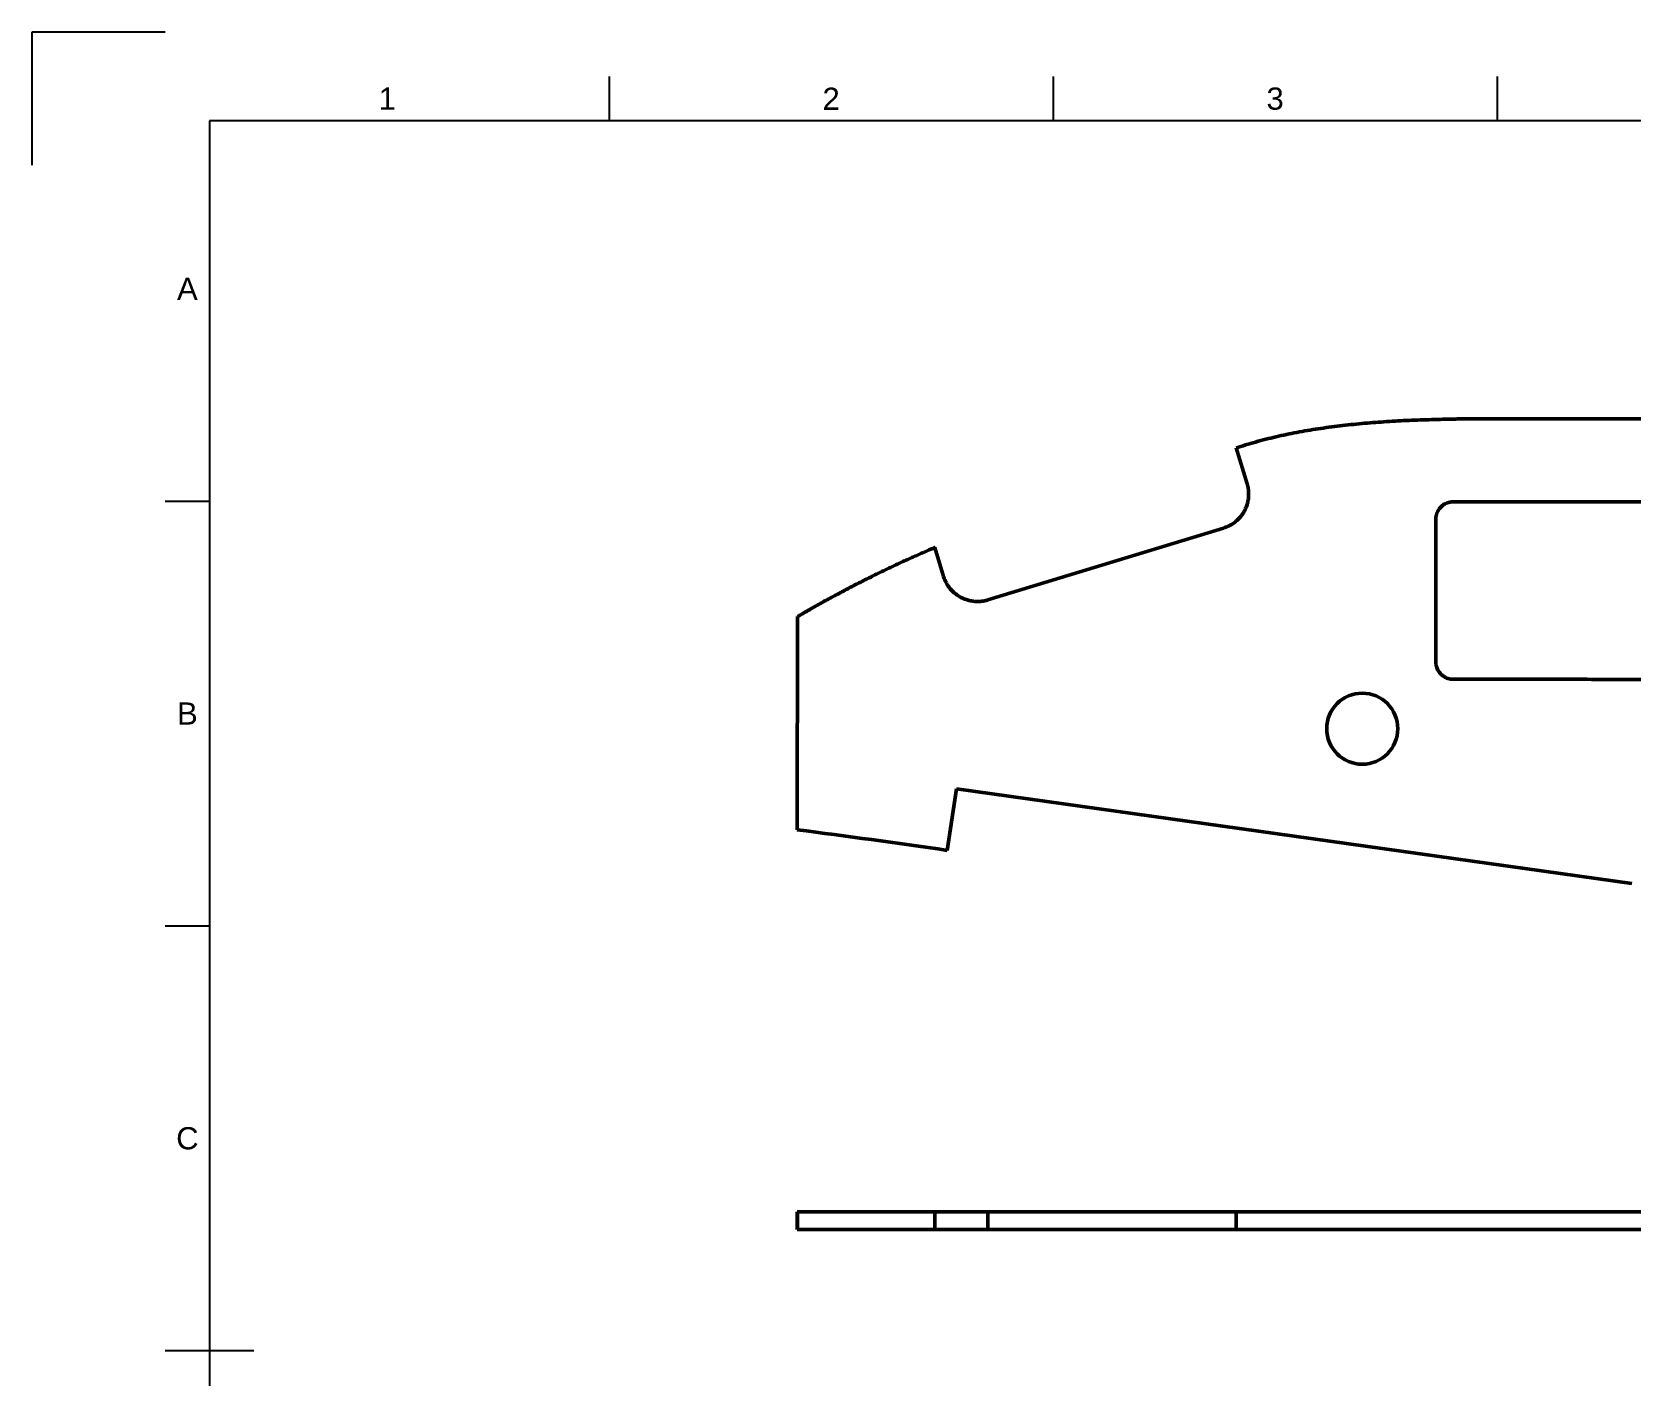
# Model space of a CAD drawing. Header units: millimetres. Extents: x 0 to 420, y 0 to 297.
# Drawn here: x 0 to 180.2, y 145.5 to 297 of the extents above; entities that cross this region are included whole.
import ezdxf
from ezdxf.enums import TextEntityAlignment as Align

# ---------------------------------------------------------------- set-up
doc = ezdxf.new("R2010")
doc.units = ezdxf.units.MM
doc.header["$LTSCALE"] = 0.75
doc.layers.add('Border', color=7, linetype='Continuous', lineweight=25)
doc.layers.add('Sichtbar', color=7, linetype='Continuous', lineweight=50)
doc.styles.add('FusionTitle', font='arial.ttf')

# ---------------------------------------------------------------- blocks, each defined once
blk = doc.blocks.new('ISO_A3_SHEET')
at = {"layer": 'Border'}
for p, q in [((65, 292), (65, 287)), ((115, 292), (115, 287)), ((165, 292), (165, 287)), ((410, 287), (20, 287)), ((20, 287), (20, 10)), ((15, 244.16666), (20, 244.16666)), ((15, 196.33333), (20, 196.33333)), ((15, 148.5), (25, 148.5))]:
    blk.add_line(p, q, dxfattribs=at)
at = {"layer": 'Defpoints'}
for p, q in [((15, 297), (0, 297)), ((0, 297), (0, 282))]:
    blk.add_line(p, q, dxfattribs=at)
at = {"layer": 'Border', "style": 'FusionTitle'}
for s, p in [('1', (40, 289.5)), ('2', (90, 289.5)), ('3', (140, 289.5)), ('A', (17.5, 268.08333)), ('B', (17.5, 220.25)), ('C', (17.5, 172.41667))]:
    blk.add_text(s, height=2.5, dxfattribs=at).set_placement(p, align=Align.MIDDLE)

msp = doc.modelspace()

# ---------------------------------------------------------------- linework, layer by layer
at = {"layer": 'Sichtbar', "extrusion": (-1e-16, -1, 0)}
for p, q in [((299.45, 253.45, 1), (165.6, 253.45, 1)), ((136.12, 250.32, 1), (135.62, 250.16, 1)), ((135.62, 250.16, 1), (136.85, 246.13, 1)), ((134.19, 241.14, 1), (107.65, 233.04, 1)), ((102.66, 235.69, 1), (101.67, 238.94, 1)), ((86.2, 231.16, 1), (86.19, 207.16, 1)), ((103.08, 204.84, 1), (104.12, 211.78, 1)), ((104.12, 211.78, 1), (180.19, 201.12, 1))]:
    msp.add_line(p, q, dxfattribs=at)
at = {"layer": 'Sichtbar', "extrusion": (0, -2.967e-13, -1)}
for p, q in [((86.19, 164.14, -14.52), (86.2, 164.14, 9.48)), ((86.19, 162.14, -14.52), (86.19, 164.14, -14.52)), ((86.2, 162.14, 9.48), (86.2, 164.14, 9.48)), ((101.67, 164.14, 17.26), (102.66, 164.14, 14.02)), ((101.67, 162.14, 17.26), (101.67, 164.14, 17.26)), ((107.65, 164.14, 11.36), (134.19, 164.14, 19.46)), ((107.65, 162.14, 11.36), (107.65, 164.14, 11.36)), ((135.62, 164.14, 28.49), (136.12, 164.14, 28.64)), ((135.62, 162.14, 28.49), (135.62, 164.14, 28.49)), ((165.6, 164.14, 31.77), (299.45, 164.14, 31.77)), ((86.2, 162.14, 9.48), (86.19, 162.14, -14.52)), ((102.66, 162.14, 14.02), (101.67, 162.14, 17.26)), ((134.19, 162.14, 19.46), (107.65, 162.14, 11.36)), ((136.12, 162.14, 28.64), (135.62, 162.14, 28.49)), ((299.45, 162.14, 31.77), (165.6, 162.14, 31.77))]:
    msp.add_line(p, q, dxfattribs=at)
at = {"layer": 'Sichtbar', "extrusion": (0, 1e-16, -1)}
msp.add_circle((-149.81, 218.54, -1), 4, dxfattribs=at)
at = {"layer": 'Sichtbar'}
for points, knots in [([(165.6, 253.45, 1), (165.6, 253.45, 1), (165.6, 253.45, 1), (165.6, 253.45, 1), (165.59, 253.45, 1), (165.59, 253.45, 1), (165.58, 253.45, 1), (165.58, 253.45, 1), (165.57, 253.45, 1), (165.56, 253.45, 1), (165.54, 253.45, 1), (165.52, 253.45, 1), (165.5, 253.45, 1), (165.47, 253.45, 1), (165.44, 253.45, 1), (165.4, 253.45, 1), (165.35, 253.45, 1), (165.28, 253.45, 1), (165.2, 253.45, 1), (165.12, 253.45, 1), (165.04, 253.45, 1), (164.94, 253.45, 1), (164.8, 253.45, 1), (164.64, 253.45, 1), (164.49, 253.45, 1), (164.27, 253.45, 1), (164.01, 253.45, 1), (163.69, 253.44, 1), (163.37, 253.44, 1), (163.05, 253.44, 1), (162.73, 253.44, 1), (162.31, 253.44, 1), (161.78, 253.43, 1), (161.14, 253.42, 1), (160.5, 253.42, 1), (159.86, 253.41, 1), (159.01, 253.39, 1), (157.95, 253.36, 1), (156.68, 253.32, 1), (155.41, 253.28, 1), (154.15, 253.22, 1), (152.89, 253.14, 1), (151.63, 253.06, 1), (149.97, 252.93, 1), (147.91, 252.73, 1), (145.86, 252.47, 1), (143.85, 252.16, 1), (142.26, 251.88, 1), (140.3, 251.47, 1), (138.38, 251, 1), (136.86, 250.56, 1), (136.12, 250.32, 1)], [0, 0, 0, 0, 0.000247, 0.000496, 0.000992, 0.001985, 0.002979, 0.003972, 0.005958, 0.007945, 0.011918, 0.015891, 0.019864, 0.023837, 0.031784, 0.039732, 0.04768, 0.063578, 0.079477, 0.095379, 0.111282, 0.127187, 0.159002, 0.190824, 0.222652, 0.254486, 0.318172, 0.381879, 0.445604, 0.509345, 0.573099, 0.636866, 0.764423, 0.891997, 1.019571, 1.147126, 1.274645, 1.5295, 1.783998, 2.038004, 2.29139, 2.54403, 2.795808, 3.046612, 3.544887, 4.038143, 4.282719, 4.76747, 5.007605, 5.483302, 5.953078, 5.953078, 5.953078, 5.953078]), ([(136.85, 246.13, 1), (136.85, 246.13, 1), (136.85, 246.13, 1), (136.85, 246.13, 1), (136.85, 246.13, 1), (136.85, 246.13, 1), (136.85, 246.13, 1), (136.85, 246.13, 1), (136.85, 246.13, 1), (136.85, 246.13, 1), (136.85, 246.13, 1), (136.85, 246.13, 1), (136.85, 246.13, 1), (136.85, 246.13, 1), (136.85, 246.13, 1), (136.85, 246.12, 1), (136.85, 246.12, 1), (136.85, 246.12, 1), (136.86, 246.11, 1), (136.86, 246.11, 1), (136.86, 246.11, 1), (136.86, 246.1, 1), (136.86, 246.09, 1), (136.86, 246.08, 1), (136.87, 246.08, 1), (136.87, 246.07, 1), (136.87, 246.05, 1), (136.88, 246.04, 1), (136.88, 246.02, 1), (136.89, 246, 1), (136.89, 245.99, 1), (136.9, 245.96, 1), (136.9, 245.94, 1), (136.91, 245.9, 1), (136.92, 245.87, 1), (136.93, 245.84, 1), (136.94, 245.79, 1), (136.95, 245.74, 1), (136.96, 245.67, 1), (136.97, 245.61, 1), (136.98, 245.54, 1), (136.99, 245.47, 1), (137, 245.41, 1), (137.01, 245.32, 1), (137.02, 245.21, 1), (137.02, 245.08, 1), (137.02, 244.95, 1), (137.02, 244.82, 1), (137.01, 244.69, 1), (137, 244.51, 1), (136.97, 244.3, 1), (136.92, 244.05, 1), (136.85, 243.8, 1), (136.77, 243.55, 1), (136.67, 243.32, 1), (136.55, 243.09, 1), (136.43, 242.86, 1), (136.29, 242.65, 1), (136.13, 242.45, 1), (135.96, 242.25, 1), (135.78, 242.07, 1), (135.59, 241.89, 1), (135.38, 241.73, 1), (135.17, 241.58, 1), (134.94, 241.45, 1), (134.7, 241.33, 1), (134.45, 241.23, 1), (134.28, 241.17, 1), (134.19, 241.14, 1)], [0, 0, 0, 0, 0.000013, 0.000027, 0.000054, 0.000107, 0.000161, 0.000215, 0.000322, 0.00043, 0.000645, 0.00086, 0.001075, 0.00129, 0.00172, 0.00215, 0.00258, 0.003439, 0.004298, 0.005157, 0.006016, 0.006875, 0.008592, 0.010308, 0.012023, 0.013737, 0.017164, 0.020587, 0.024007, 0.027424, 0.030838, 0.034249, 0.041063, 0.047864, 0.054654, 0.061433, 0.068201, 0.081705, 0.095168, 0.108592, 0.121978, 0.135329, 0.148645, 0.161928, 0.188402, 0.214762, 0.24102, 0.267186, 0.293269, 0.319277, 0.371097, 0.422711, 0.47417, 0.525518, 0.576795, 0.628038, 0.67928, 0.730557, 0.781905, 0.833364, 0.884979, 0.936799, 0.988884, 1.041301, 1.09413, 1.147459, 1.20139, 1.256037, 1.256037, 1.256037, 1.256037]), ([(158.09, 226.1, 1), (158.09, 226.1, 1), (158.09, 226.1, 1), (158.09, 226.1, 1), (158.09, 226.1, 1), (158.09, 226.1, 1), (158.09, 226.1, 1), (158.09, 226.1, 1), (158.09, 226.11, 1), (158.09, 226.12, 1), (158.09, 226.12, 1), (158.09, 226.13, 1), (158.09, 226.14, 1), (158.09, 226.16, 1), (158.09, 226.17, 1), (158.09, 226.2, 1), (158.09, 226.24, 1), (158.09, 226.28, 1), (158.09, 226.33, 1), (158.09, 226.38, 1), (158.09, 226.43, 1), (158.09, 226.52, 1), (158.09, 226.64, 1), (158.09, 226.79, 1), (158.09, 226.96, 1), (158.09, 227.15, 1), (158.09, 227.36, 1), (158.09, 227.58, 1), (158.09, 227.81, 1), (158.09, 228.16, 1), (158.09, 228.61, 1), (158.09, 229.2, 1), (158.09, 229.82, 1), (158.09, 230.48, 1), (158.09, 231.17, 1), (158.09, 231.88, 1), (158.09, 232.61, 1), (158.09, 233.35, 1), (158.09, 234.34, 1), (158.09, 235.57, 1), (158.09, 236.78, 1), (158.09, 237.72, 1), (158.09, 238.37, 1), (158.09, 239, 1), (158.09, 239.58, 1), (158.09, 240.12, 1), (158.09, 240.6, 1), (158.09, 241.03, 1), (158.09, 241.34, 1), (158.09, 241.56, 1), (158.09, 241.7, 1), (158.09, 241.81, 1), (158.09, 241.91, 1), (158.09, 241.99, 1), (158.09, 242.04, 1), (158.09, 242.08, 1), (158.09, 242.1, 1), (158.09, 242.12, 1), (158.09, 242.16, 1), (158.09, 242.2, 1), (158.1, 242.25, 1), (158.1, 242.3, 1), (158.11, 242.35, 1), (158.12, 242.42, 1), (158.13, 242.5, 1), (158.15, 242.6, 1), (158.18, 242.69, 1), (158.21, 242.78, 1), (158.26, 242.9, 1), (158.33, 243.05, 1), (158.43, 243.22, 1), (158.55, 243.37, 1), (158.68, 243.51, 1), (158.82, 243.64, 1), (158.97, 243.76, 1), (159.14, 243.86, 1), (159.28, 243.93, 1), (159.41, 243.98, 1), (159.5, 244.01, 1), (159.59, 244.03, 1), (159.69, 244.06, 1), (159.77, 244.07, 1), (159.84, 244.08, 1), (159.89, 244.09, 1), (159.94, 244.09, 1), (159.98, 244.09, 1), (160.02, 244.1, 1), (160.04, 244.1, 1), (160.06, 244.1, 1), (160.08, 244.1, 1), (160.09, 244.1, 1), (160.11, 244.1, 1), (160.14, 244.1, 1), (160.17, 244.1, 1), (160.2, 244.1, 1), (160.26, 244.1, 1), (160.32, 244.1, 1), (160.42, 244.1, 1), (160.54, 244.1, 1), (160.69, 244.1, 1), (160.84, 244.1, 1), (161.04, 244.1, 1), (161.29, 244.1, 1), (161.6, 244.1, 1), (162, 244.1, 1), (162.5, 244.1, 1), (163.1, 244.1, 1), (163.7, 244.1, 1), (164.31, 244.1, 1), (165.11, 244.1, 1), (166.12, 244.1, 1), (167.33, 244.1, 1), (168.54, 244.1, 1), (169.76, 244.1, 1), (170.97, 244.1, 1), (172.59, 244.1, 1), (174.63, 244.1, 1), (177.07, 244.1, 1), (179.52, 244.09, 1), (181.97, 244.09, 1), (184.42, 244.09, 1), (186.89, 244.09, 1), (190.18, 244.09, 1), (194.3, 244.09, 1), (199.26, 244.09, 1), (204.23, 244.09, 1), (209.21, 244.09, 1), (214.2, 244.09, 1), (219.2, 244.09, 1), (224.21, 244.09, 1), (230.9, 244.09, 1), (239.26, 244.09, 1), (247.62, 244.09, 1), (254.3, 244.09, 1), (259.31, 244.09, 1), (264.31, 244.09, 1), (269.3, 244.09, 1), (274.28, 244.08, 1), (279.26, 244.08, 1), (284.21, 244.08, 1), (288.34, 244.08, 1), (291.63, 244.08, 1), (294.09, 244.08, 1), (296.54, 244.08, 1), (299, 244.08, 1), (301.44, 244.08, 1), (303.89, 244.08, 1), (305.92, 244.08, 1), (307.54, 244.08, 1), (308.75, 244.08, 1), (309.97, 244.08, 1), (311.18, 244.08, 1), (312.39, 244.08, 1), (313.4, 244.08, 1), (314.2, 244.08, 1), (314.81, 244.08, 1), (315.41, 244.08, 1), (316.01, 244.08, 1), (316.51, 244.08, 1), (316.92, 244.08, 1), (317.22, 244.08, 1), (317.47, 244.08, 1), (317.67, 244.08, 1), (317.82, 244.08, 1), (317.97, 244.08, 1), (318.09, 244.08, 1), (318.19, 244.08, 1), (318.26, 244.08, 1), (318.31, 244.08, 1), (318.34, 244.08, 1), (318.38, 244.08, 1), (318.4, 244.08, 1), (318.42, 244.08, 1), (318.43, 244.08, 1), (318.45, 244.08, 1), (318.47, 244.08, 1), (318.5, 244.08, 1), (318.53, 244.08, 1), (318.57, 244.07, 1), (318.62, 244.07, 1), (318.67, 244.06, 1), (318.74, 244.05, 1), (318.82, 244.04, 1), (318.92, 244.02, 1), (319.01, 243.99, 1), (319.11, 243.96, 1), (319.23, 243.91, 1), (319.37, 243.84, 1), (319.54, 243.74, 1), (319.69, 243.62, 1), (319.83, 243.49, 1), (319.96, 243.35, 1), (320.08, 243.2, 1), (320.18, 243.03, 1), (320.25, 242.89, 1), (320.3, 242.77, 1), (320.33, 242.67, 1), (320.36, 242.58, 1), (320.38, 242.48, 1), (320.39, 242.4, 1), (320.4, 242.33, 1), (320.41, 242.28, 1), (320.41, 242.23, 1), (320.42, 242.19, 1), (320.42, 242.16, 1), (320.42, 242.13, 1), (320.42, 242.11, 1), (320.42, 242.09, 1), (320.42, 242.08, 1), (320.42, 242.06, 1), (320.42, 242.04, 1), (320.42, 242, 1), (320.42, 241.94, 1), (320.42, 241.87, 1), (320.42, 241.78, 1), (320.42, 241.67, 1), (320.42, 241.54, 1), (320.42, 241.41, 1), (320.42, 241.24, 1), (320.42, 241.02, 1), (320.42, 240.77, 1), (320.42, 240.53, 1), (320.42, 240.29, 1), (320.42, 239.98, 1), (320.42, 239.61, 1), (320.42, 239.17, 1), (320.42, 238.75, 1), (320.42, 238.34, 1), (320.42, 237.95, 1), (320.42, 237.44, 1), (320.42, 236.83, 1), (320.42, 236.12, 1), (320.42, 235.42, 1), (320.42, 234.71, 1), (320.42, 234, 1), (320.42, 233.39, 1), (320.42, 232.88, 1), (320.42, 232.49, 1), (320.42, 232.08, 1), (320.42, 231.66, 1), (320.42, 231.23, 1), (320.42, 230.85, 1), (320.42, 230.54, 1), (320.42, 230.3, 1), (320.42, 230.06, 1), (320.42, 229.81, 1), (320.42, 229.6, 1), (320.42, 229.42, 1), (320.42, 229.29, 1), (320.42, 229.16, 1), (320.42, 229.05, 1), (320.42, 228.96, 1), (320.42, 228.89, 1), (320.42, 228.83, 1), (320.42, 228.79, 1), (320.42, 228.77, 1), (320.42, 228.75, 1), (320.42, 228.74, 1), (320.42, 228.72, 1), (320.42, 228.7, 1), (320.42, 228.68, 1), (320.41, 228.64, 1), (320.41, 228.6, 1), (320.41, 228.55, 1), (320.4, 228.5, 1), (320.39, 228.43, 1), (320.38, 228.35, 1), (320.36, 228.25, 1), (320.33, 228.16, 1), (320.3, 228.07, 1), (320.25, 227.95, 1), (320.18, 227.8, 1), (320.08, 227.63, 1), (319.96, 227.48, 1), (319.83, 227.34, 1), (319.69, 227.21, 1), (319.54, 227.09, 1), (319.4, 227.01, 1), (319.28, 226.95, 1), (319.17, 226.9, 1), (319.01, 226.84, 1), (318.85, 226.8, 1), (318.72, 226.78, 1), (318.59, 226.76, 1), (318.49, 226.75, 1), (318.42, 226.75, 1)], [0, 0, 0, 0, 0.000037, 0.000146, 0.000328, 0.000583, 0.00091, 0.001308, 0.002319, 0.003614, 0.005191, 0.007047, 0.00918, 0.011587, 0.014267, 0.020434, 0.027664, 0.035937, 0.045236, 0.055541, 0.066836, 0.079101, 0.106469, 0.137499, 0.172045, 0.20996, 0.251097, 0.295311, 0.342454, 0.392381, 0.499998, 0.61699, 0.742184, 0.874411, 1.012496, 1.155269, 1.301558, 1.45019, 1.599994, 1.898431, 2.187493, 2.325578, 2.457804, 2.582999, 2.699991, 2.807608, 2.904678, 2.99003, 3.06249, 3.093521, 3.120889, 3.144448, 3.164053, 3.179555, 3.19081, 3.197671, 3.19999, 3.205146, 3.210288, 3.22053, 3.230719, 3.240859, 3.250952, 3.261002, 3.28098, 3.300817, 3.320532, 3.340141, 3.359662, 3.398477, 3.437088, 3.475572, 3.513996, 3.55242, 3.590904, 3.629515, 3.668331, 3.687851, 3.707461, 3.727176, 3.747013, 3.766991, 3.777041, 3.787134, 3.797274, 3.807463, 3.812578, 3.817706, 3.822847, 3.825424, 3.828004, 3.831754, 3.83551, 3.843021, 3.850533, 3.858046, 3.873071, 3.888098, 3.918155, 3.948217, 3.978284, 4.008357, 4.068517, 4.128697, 4.188898, 4.309359, 4.429901, 4.550521, 4.67122, 4.791997, 5.033782, 5.275871, 5.518259, 5.76094, 6.00391, 6.247163, 6.734498, 7.222904, 7.71234, 8.202765, 8.694138, 9.186418, 9.679562, 10.668282, 11.659969, 12.654293, 13.650924, 14.649533, 15.64979, 16.651366, 17.65393, 19.660708, 21.667486, 22.670051, 23.671628, 24.671886, 25.670496, 26.667128, 27.661454, 28.653142, 29.641864, 30.13501, 30.62729, 31.118664, 31.609091, 32.098528, 32.586936, 33.074272, 33.317526, 33.560496, 33.803178, 34.045567, 34.287656, 34.529442, 34.65022, 34.770919, 34.89154, 35.012082, 35.132544, 35.192744, 35.252925, 35.313085, 35.343158, 35.373225, 35.403288, 35.433345, 35.448372, 35.463397, 35.470909, 35.478421, 35.485933, 35.489688, 35.493444, 35.496024, 35.4986, 35.503742, 35.508869, 35.513983, 35.524172, 35.534311, 35.544404, 35.554454, 35.574431, 35.594268, 35.613981, 35.63359, 35.65311, 35.691924, 35.730534, 35.769016, 35.807439, 35.845861, 35.884344, 35.922953, 35.961768, 35.981287, 36.000896, 36.02061, 36.040446, 36.060424, 36.070473, 36.080566, 36.090705, 36.100894, 36.106008, 36.111136, 36.116278, 36.118854, 36.121434, 36.12489, 36.128341, 36.135229, 36.148946, 36.162583, 36.176142, 36.203028, 36.229607, 36.255885, 36.281868, 36.332965, 36.382938, 36.431827, 36.479674, 36.526516, 36.617352, 36.704657, 36.78875, 36.869955, 36.94859, 37.024978, 37.172296, 37.314477, 37.45409, 37.593702, 37.735884, 37.883202, 37.959591, 38.038227, 38.119431, 38.203525, 38.29083, 38.381667, 38.42851, 38.476357, 38.525246, 38.57522, 38.626317, 38.6523, 38.678579, 38.705158, 38.732044, 38.745603, 38.759241, 38.772957, 38.779845, 38.783297, 38.786753, 38.789334, 38.79191, 38.797052, 38.802179, 38.807293, 38.817482, 38.827621, 38.837714, 38.847763, 38.867741, 38.887577, 38.907291, 38.9269, 38.94642, 38.985235, 39.023845, 39.062328, 39.100751, 39.139174, 39.177658, 39.216268, 39.23565, 39.255095, 39.294212, 39.33375, 39.353728, 39.373868, 39.414719, 39.414719, 39.414719, 39.414719]), ([(101.67, 238.94, 1), (101.67, 238.94, 1), (101.67, 238.94, 1), (101.66, 238.94, 1), (101.66, 238.93, 1), (101.66, 238.93, 1), (101.65, 238.93, 1), (101.65, 238.93, 1), (101.64, 238.92, 1), (101.63, 238.92, 1), (101.61, 238.91, 1), (101.59, 238.9, 1), (101.57, 238.9, 1), (101.54, 238.88, 1), (101.51, 238.87, 1), (101.47, 238.85, 1), (101.44, 238.84, 1), (101.4, 238.82, 1), (101.34, 238.8, 1), (101.28, 238.77, 1), (101.2, 238.74, 1), (101.13, 238.71, 1), (101.02, 238.66, 1), (100.89, 238.61, 1), (100.74, 238.54, 1), (100.58, 238.47, 1), (100.43, 238.4, 1), (100.27, 238.34, 1), (100.06, 238.25, 1), (99.81, 238.13, 1), (99.49, 237.99, 1), (99.18, 237.86, 1), (98.87, 237.71, 1), (98.45, 237.53, 1), (97.93, 237.29, 1), (97.3, 237, 1), (96.67, 236.7, 1), (96.04, 236.4, 1), (95.41, 236.09, 1), (94.77, 235.78, 1), (93.91, 235.35, 1), (92.84, 234.81, 1), (91.54, 234.13, 1), (90.22, 233.43, 1), (88.89, 232.7, 1), (87.55, 231.94, 1), (86.65, 231.42, 1), (86.2, 231.16, 1)], [0, 0, 0, 0, 0.000262, 0.000525, 0.00105, 0.0021, 0.003151, 0.004201, 0.006302, 0.008404, 0.012606, 0.016809, 0.021013, 0.025217, 0.033627, 0.042038, 0.050452, 0.058867, 0.067284, 0.084124, 0.100972, 0.117828, 0.134692, 0.168444, 0.202228, 0.236046, 0.269899, 0.303786, 0.337709, 0.405664, 0.473769, 0.542032, 0.610456, 0.679047, 0.816755, 0.9552, 1.094427, 1.234481, 1.375409, 1.517254, 1.660063, 1.948753, 2.241846, 2.53971, 2.842712, 3.151221, 3.465607, 3.465607, 3.465607, 3.465607]), ([(107.65, 233.04, 1), (107.65, 233.04, 1), (107.65, 233.04, 1), (107.65, 233.04, 1), (107.65, 233.04, 1), (107.65, 233.04, 1), (107.65, 233.04, 1), (107.65, 233.04, 1), (107.65, 233.04, 1), (107.65, 233.04, 1), (107.65, 233.04, 1), (107.65, 233.04, 1), (107.65, 233.04, 1), (107.64, 233.03, 1), (107.64, 233.03, 1), (107.64, 233.03, 1), (107.64, 233.03, 1), (107.63, 233.03, 1), (107.63, 233.03, 1), (107.63, 233.03, 1), (107.62, 233.03, 1), (107.62, 233.03, 1), (107.61, 233.02, 1), (107.6, 233.02, 1), (107.59, 233.02, 1), (107.58, 233.02, 1), (107.57, 233.01, 1), (107.55, 233.01, 1), (107.54, 233, 1), (107.52, 233, 1), (107.5, 232.99, 1), (107.48, 232.99, 1), (107.45, 232.98, 1), (107.42, 232.97, 1), (107.39, 232.97, 1), (107.35, 232.96, 1), (107.31, 232.95, 1), (107.26, 232.94, 1), (107.19, 232.92, 1), (107.12, 232.91, 1), (107.06, 232.9, 1), (106.99, 232.89, 1), (106.92, 232.89, 1), (106.84, 232.88, 1), (106.73, 232.87, 1), (106.6, 232.86, 1), (106.46, 232.86, 1), (106.33, 232.86, 1), (106.2, 232.87, 1), (106.03, 232.89, 1), (105.82, 232.92, 1), (105.56, 232.97, 1), (105.31, 233.04, 1), (105.07, 233.12, 1), (104.83, 233.22, 1), (104.6, 233.33, 1), (104.38, 233.46, 1), (104.17, 233.6, 1), (103.96, 233.76, 1), (103.77, 233.92, 1), (103.58, 234.11, 1), (103.41, 234.3, 1), (103.25, 234.5, 1), (103.1, 234.72, 1), (102.97, 234.95, 1), (102.85, 235.19, 1), (102.74, 235.44, 1), (102.68, 235.61, 1), (102.66, 235.69, 1)], [0, 0, 0, 0, 0.000013, 0.000027, 0.000054, 0.000107, 0.000161, 0.000215, 0.000322, 0.00043, 0.000645, 0.00086, 0.001075, 0.001289, 0.001719, 0.002149, 0.002579, 0.003438, 0.004297, 0.005156, 0.006014, 0.006873, 0.008589, 0.010304, 0.012019, 0.013733, 0.017158, 0.02058, 0.023999, 0.027415, 0.030828, 0.034238, 0.041049, 0.047848, 0.054637, 0.061414, 0.06818, 0.08168, 0.09514, 0.10856, 0.121943, 0.135291, 0.148604, 0.161885, 0.188354, 0.21471, 0.240965, 0.267128, 0.293209, 0.319216, 0.371035, 0.422649, 0.47411, 0.525461, 0.576743, 0.627991, 0.679239, 0.730522, 0.781876, 0.83334, 0.88496, 0.936785, 0.988874, 1.041295, 1.094127, 1.147459, 1.201392, 1.256041, 1.256041, 1.256041, 1.256041]), ([(233.31, 224.09, 1), (232.83, 224.09, 1), (231.02, 224.09, 1), (227.21, 224.09, 1), (221.36, 224.09, 1), (215.45, 224.09, 1), (210.08, 224.09, 1), (205.73, 224.09, 1), (201.25, 224.09, 1), (196.7, 224.09, 1), (192.16, 224.09, 1), (187.68, 224.09, 1), (183.32, 224.09, 1), (179.16, 224.09, 1), (175.84, 224.1, 1), (173.32, 224.1, 1), (171.56, 224.1, 1), (169.9, 224.1, 1), (168.34, 224.1, 1), (166.89, 224.1, 1), (165.56, 224.1, 1), (164.35, 224.1, 1), (163.28, 224.1, 1), (162.48, 224.1, 1), (161.91, 224.1, 1), (161.54, 224.1, 1), (161.21, 224.1, 1), (160.93, 224.1, 1), (160.68, 224.1, 1), (160.48, 224.1, 1), (160.33, 224.1, 1), (160.24, 224.1, 1), (160.19, 224.1, 1), (160.15, 224.1, 1), (160.12, 224.1, 1), (160.1, 224.1, 1), (160.09, 224.1, 1), (160.07, 224.1, 1), (160.05, 224.1, 1), (160.02, 224.1, 1), (159.99, 224.1, 1), (159.94, 224.1, 1), (159.89, 224.11, 1), (159.82, 224.11, 1), (159.75, 224.13, 1), (159.69, 224.14, 1), (159.62, 224.15, 1), (159.54, 224.17, 1), (159.43, 224.21, 1), (159.31, 224.25, 1), (159.19, 224.31, 1), (159.08, 224.37, 1), (158.97, 224.44, 1), (158.83, 224.54, 1), (158.67, 224.68, 1), (158.5, 224.87, 1), (158.36, 225.09, 1), (158.24, 225.32, 1), (158.17, 225.52, 1), (158.13, 225.7, 1), (158.11, 225.83, 1), (158.09, 225.96, 1), (158.09, 226.05, 1), (158.09, 226.1, 1)], [0, 0, 0, 0, 0.288142, 1.084771, 2.288192, 3.796706, 4.633592, 5.508615, 6.409063, 7.322222, 8.235382, 9.135829, 10.010853, 10.847739, 11.633777, 12.003755, 12.356254, 12.689684, 13.002457, 13.292984, 13.559675, 13.800942, 14.015196, 14.200847, 14.28245, 14.356307, 14.422218, 14.479986, 14.529411, 14.570295, 14.60244, 14.615173, 14.625647, 14.633836, 14.639716, 14.643262, 14.64445, 14.647889, 14.651322, 14.658168, 14.664989, 14.671788, 14.685317, 14.698764, 14.712136, 14.725438, 14.738678, 14.751861, 14.778072, 14.804116, 14.830026, 14.855832, 14.88156, 14.907231, 14.958459, 15.009687, 15.06106, 15.11275, 15.164977, 15.191396, 15.218066, 15.245039, 15.272372, 15.272372, 15.272372, 15.272372])]:
    msp.add_open_spline(points, degree=3, knots=knots, dxfattribs=at)
msp.add_open_spline([(86.19, 207.16, 1), (91.69, 206.45, 1), (97.32, 205.67, 1), (103.08, 204.84, 1)], degree=3, dxfattribs=at)
at = {"layer": 'Sichtbar', "extrusion": (-1.141e-13, 1, -7e-15)}
for points, knots in [([(86.2, 164.14, 9.48), (86.65, 164.14, 9.75), (87.55, 164.14, 10.26), (88.89, 164.14, 11.02), (90.22, 164.14, 11.75), (91.54, 164.14, 12.45), (92.84, 164.14, 13.13), (93.91, 164.14, 13.68), (94.77, 164.14, 14.1), (95.41, 164.14, 14.41), (96.04, 164.14, 14.72), (96.67, 164.14, 15.02), (97.3, 164.14, 15.32), (97.93, 164.14, 15.61), (98.45, 164.14, 15.85), (98.87, 164.14, 16.04), (99.18, 164.14, 16.18), (99.49, 164.14, 16.32), (99.81, 164.14, 16.45), (100.06, 164.14, 16.57), (100.27, 164.14, 16.66), (100.43, 164.14, 16.73), (100.58, 164.14, 16.79), (100.74, 164.14, 16.86), (100.89, 164.14, 16.93), (101.02, 164.14, 16.98), (101.13, 164.14, 17.03), (101.2, 164.14, 17.06), (101.28, 164.14, 17.09), (101.34, 164.14, 17.12), (101.4, 164.14, 17.14), (101.44, 164.14, 17.16), (101.47, 164.14, 17.18), (101.51, 164.14, 17.19), (101.54, 164.14, 17.21), (101.57, 164.14, 17.22), (101.59, 164.14, 17.23), (101.61, 164.14, 17.23), (101.63, 164.14, 17.24), (101.64, 164.14, 17.25), (101.65, 164.14, 17.25), (101.65, 164.14, 17.25), (101.66, 164.14, 17.26), (101.66, 164.14, 17.26), (101.66, 164.14, 17.26), (101.67, 164.14, 17.26), (101.67, 164.14, 17.26), (101.67, 164.14, 17.26)], [-3.465607, -3.465607, -3.465607, -3.465607, -3.151221, -2.842712, -2.53971, -2.241846, -1.948753, -1.660063, -1.517254, -1.375409, -1.234481, -1.094427, -0.9552, -0.816755, -0.679047, -0.610456, -0.542032, -0.473769, -0.405664, -0.337709, -0.303786, -0.269899, -0.236046, -0.202228, -0.168444, -0.134692, -0.117828, -0.100972, -0.084124, -0.067284, -0.058867, -0.050452, -0.042038, -0.033627, -0.025217, -0.021013, -0.016809, -0.012606, -0.008404, -0.006302, -0.004201, -0.003151, -0.0021, -0.00105, -0.000525, -0.000262, 0, 0, 0, 0]), ([(101.67, 162.14, 17.26), (101.67, 162.14, 17.26), (101.67, 162.14, 17.26), (101.66, 162.14, 17.26), (101.66, 162.14, 17.26), (101.66, 162.14, 17.26), (101.65, 162.14, 17.25), (101.65, 162.14, 17.25), (101.64, 162.14, 17.25), (101.63, 162.14, 17.24), (101.61, 162.14, 17.23), (101.59, 162.14, 17.23), (101.57, 162.14, 17.22), (101.54, 162.14, 17.21), (101.51, 162.14, 17.19), (101.47, 162.14, 17.18), (101.44, 162.14, 17.16), (101.4, 162.14, 17.14), (101.34, 162.14, 17.12), (101.28, 162.14, 17.09), (101.2, 162.14, 17.06), (101.13, 162.14, 17.03), (101.02, 162.14, 16.98), (100.89, 162.14, 16.93), (100.74, 162.14, 16.86), (100.58, 162.14, 16.79), (100.43, 162.14, 16.73), (100.27, 162.14, 16.66), (100.06, 162.14, 16.57), (99.81, 162.14, 16.45), (99.49, 162.14, 16.32), (99.18, 162.14, 16.18), (98.87, 162.14, 16.04), (98.45, 162.14, 15.85), (97.93, 162.14, 15.61), (97.3, 162.14, 15.32), (96.67, 162.14, 15.02), (96.04, 162.14, 14.72), (95.41, 162.14, 14.41), (94.77, 162.14, 14.1), (93.91, 162.14, 13.68), (92.84, 162.14, 13.13), (91.54, 162.14, 12.45), (90.22, 162.14, 11.75), (88.89, 162.14, 11.02), (87.55, 162.14, 10.26), (86.65, 162.14, 9.75), (86.2, 162.14, 9.48)], [0, 0, 0, 0, 0.000262, 0.000525, 0.00105, 0.0021, 0.003151, 0.004201, 0.006302, 0.008404, 0.012606, 0.016809, 0.021013, 0.025217, 0.033627, 0.042038, 0.050452, 0.058867, 0.067284, 0.084124, 0.100972, 0.117828, 0.134692, 0.168444, 0.202228, 0.236046, 0.269899, 0.303786, 0.337709, 0.405664, 0.473769, 0.542032, 0.610456, 0.679047, 0.816755, 0.9552, 1.094427, 1.234481, 1.375409, 1.517254, 1.660063, 1.948753, 2.241846, 2.53971, 2.842712, 3.151221, 3.465607, 3.465607, 3.465607, 3.465607])]:
    msp.add_open_spline(points, degree=3, knots=knots, dxfattribs=at)
at = {"layer": 'Sichtbar', "extrusion": (-4.06e-14, 1, -4.185e-13)}
for points, knots in [([(102.66, 164.14, 14.02), (102.68, 164.14, 13.93), (102.74, 164.14, 13.76), (102.85, 164.14, 13.51), (102.97, 164.14, 13.27), (103.1, 164.14, 13.04), (103.25, 164.14, 12.83), (103.41, 164.14, 12.62), (103.58, 164.14, 12.43), (103.77, 164.14, 12.25), (103.96, 164.14, 12.08), (104.17, 164.14, 11.92), (104.38, 164.14, 11.78), (104.6, 164.14, 11.65), (104.83, 164.14, 11.54), (105.07, 164.14, 11.44), (105.31, 164.14, 11.36), (105.56, 164.14, 11.29), (105.82, 164.14, 11.24), (106.03, 164.14, 11.21), (106.2, 164.14, 11.19), (106.33, 164.14, 11.19), (106.46, 164.14, 11.18), (106.6, 164.14, 11.19), (106.73, 164.14, 11.19), (106.84, 164.14, 11.2), (106.92, 164.14, 11.21), (106.99, 164.14, 11.22), (107.06, 164.14, 11.23), (107.12, 164.14, 11.24), (107.19, 164.14, 11.25), (107.26, 164.14, 11.26), (107.31, 164.14, 11.27), (107.35, 164.14, 11.28), (107.39, 164.14, 11.29), (107.42, 164.14, 11.3), (107.45, 164.14, 11.3), (107.48, 164.14, 11.31), (107.5, 164.14, 11.32), (107.52, 164.14, 11.32), (107.54, 164.14, 11.33), (107.55, 164.14, 11.33), (107.57, 164.14, 11.34), (107.58, 164.14, 11.34), (107.59, 164.14, 11.34), (107.6, 164.14, 11.34), (107.61, 164.14, 11.35), (107.62, 164.14, 11.35), (107.62, 164.14, 11.35), (107.63, 164.14, 11.35), (107.63, 164.14, 11.35), (107.63, 164.14, 11.35), (107.64, 164.14, 11.36), (107.64, 164.14, 11.36), (107.64, 164.14, 11.36), (107.64, 164.14, 11.36), (107.65, 164.14, 11.36), (107.65, 164.14, 11.36), (107.65, 164.14, 11.36), (107.65, 164.14, 11.36), (107.65, 164.14, 11.36), (107.65, 164.14, 11.36), (107.65, 164.14, 11.36), (107.65, 164.14, 11.36), (107.65, 164.14, 11.36), (107.65, 164.14, 11.36), (107.65, 164.14, 11.36), (107.65, 164.14, 11.36), (107.65, 164.14, 11.36)], [-1.256041, -1.256041, -1.256041, -1.256041, -1.201392, -1.147459, -1.094127, -1.041295, -0.988874, -0.936785, -0.88496, -0.83334, -0.781876, -0.730522, -0.679239, -0.627991, -0.576743, -0.525461, -0.47411, -0.422649, -0.371035, -0.319216, -0.293209, -0.267128, -0.240965, -0.21471, -0.188354, -0.161885, -0.148604, -0.135291, -0.121943, -0.10856, -0.09514, -0.08168, -0.06818, -0.061414, -0.054637, -0.047848, -0.041049, -0.034238, -0.030828, -0.027415, -0.023999, -0.02058, -0.017158, -0.013733, -0.012019, -0.010304, -0.008589, -0.006873, -0.006014, -0.005156, -0.004297, -0.003438, -0.002579, -0.002149, -0.001719, -0.001289, -0.001075, -0.00086, -0.000645, -0.00043, -0.000322, -0.000215, -0.000161, -0.000107, -0.000054, -0.000027, -0.000013, 0, 0, 0, 0]), ([(107.65, 162.14, 11.36), (107.65, 162.14, 11.36), (107.65, 162.14, 11.36), (107.65, 162.14, 11.36), (107.65, 162.14, 11.36), (107.65, 162.14, 11.36), (107.65, 162.14, 11.36), (107.65, 162.14, 11.36), (107.65, 162.14, 11.36), (107.65, 162.14, 11.36), (107.65, 162.14, 11.36), (107.65, 162.14, 11.36), (107.65, 162.14, 11.36), (107.64, 162.14, 11.36), (107.64, 162.14, 11.36), (107.64, 162.14, 11.36), (107.64, 162.14, 11.36), (107.63, 162.14, 11.35), (107.63, 162.14, 11.35), (107.63, 162.14, 11.35), (107.62, 162.14, 11.35), (107.62, 162.14, 11.35), (107.61, 162.14, 11.35), (107.6, 162.14, 11.34), (107.59, 162.14, 11.34), (107.58, 162.14, 11.34), (107.57, 162.14, 11.34), (107.55, 162.14, 11.33), (107.54, 162.14, 11.33), (107.52, 162.14, 11.32), (107.5, 162.14, 11.32), (107.48, 162.14, 11.31), (107.45, 162.14, 11.3), (107.42, 162.14, 11.3), (107.39, 162.14, 11.29), (107.35, 162.14, 11.28), (107.31, 162.14, 11.27), (107.26, 162.14, 11.26), (107.19, 162.14, 11.25), (107.12, 162.14, 11.24), (107.06, 162.14, 11.23), (106.99, 162.14, 11.22), (106.92, 162.14, 11.21), (106.84, 162.14, 11.2), (106.73, 162.14, 11.19), (106.6, 162.14, 11.19), (106.46, 162.14, 11.18), (106.33, 162.14, 11.19), (106.2, 162.14, 11.19), (106.03, 162.14, 11.21), (105.82, 162.14, 11.24), (105.56, 162.14, 11.29), (105.31, 162.14, 11.36), (105.07, 162.14, 11.44), (104.83, 162.14, 11.54), (104.6, 162.14, 11.65), (104.38, 162.14, 11.78), (104.17, 162.14, 11.92), (103.96, 162.14, 12.08), (103.77, 162.14, 12.25), (103.58, 162.14, 12.43), (103.41, 162.14, 12.62), (103.25, 162.14, 12.83), (103.1, 162.14, 13.04), (102.97, 162.14, 13.27), (102.85, 162.14, 13.51), (102.74, 162.14, 13.76), (102.68, 162.14, 13.93), (102.66, 162.14, 14.02)], [0, 0, 0, 0, 0.000013, 0.000027, 0.000054, 0.000107, 0.000161, 0.000215, 0.000322, 0.00043, 0.000645, 0.00086, 0.001075, 0.001289, 0.001719, 0.002149, 0.002579, 0.003438, 0.004297, 0.005156, 0.006014, 0.006873, 0.008589, 0.010304, 0.012019, 0.013733, 0.017158, 0.02058, 0.023999, 0.027415, 0.030828, 0.034238, 0.041049, 0.047848, 0.054637, 0.061414, 0.06818, 0.08168, 0.09514, 0.10856, 0.121943, 0.135291, 0.148604, 0.161885, 0.188354, 0.21471, 0.240965, 0.267128, 0.293209, 0.319216, 0.371035, 0.422649, 0.47411, 0.525461, 0.576743, 0.627991, 0.679239, 0.730522, 0.781876, 0.83334, 0.88496, 0.936785, 0.988874, 1.041295, 1.094127, 1.147459, 1.201392, 1.256041, 1.256041, 1.256041, 1.256041])]:
    msp.add_open_spline(points, degree=3, knots=knots, dxfattribs=at)
at = {"layer": 'Sichtbar', "extrusion": (0, 1, 0)}
for points, knots in [([(134.19, 164.14, 19.46), (134.28, 164.14, 19.49), (134.45, 164.14, 19.55), (134.7, 164.14, 19.65), (134.94, 164.14, 19.77), (135.17, 164.14, 19.91), (135.38, 164.14, 20.06), (135.53, 164.14, 20.17), (135.61, 164.14, 20.24), (135.62, 164.14, 20.25)], [-1.2560373, -1.2560373, -1.2560373, -1.2560373, -1.2013896, -1.1474586, -1.0941298, -1.0413014, -0.9888838, -0.9367988, -0.9281029, -0.9281029, -0.9281029, -0.9281029]), ([(135.62, 162.14, 20.25), (135.61, 162.14, 20.24), (135.53, 162.14, 20.17), (135.38, 162.14, 20.06), (135.17, 162.14, 19.91), (134.94, 162.14, 19.77), (134.7, 162.14, 19.65), (134.45, 162.14, 19.55), (134.28, 162.14, 19.49), (134.19, 162.14, 19.46)], [0.9281029, 0.9281029, 0.9281029, 0.9281029, 0.9367988, 0.9888838, 1.0413014, 1.0941298, 1.1474586, 1.2013896, 1.2560373, 1.2560373, 1.2560373, 1.2560373])]:
    msp.add_open_spline(points, degree=3, knots=knots, dxfattribs=at)
at = {"layer": 'Sichtbar', "extrusion": (1.92e-14, 1, -4.711e-13)}
for points, knots in [([(136.12, 164.14, 28.64), (136.86, 164.14, 28.88), (138.38, 164.14, 29.32), (140.3, 164.14, 29.79), (142.26, 164.14, 30.2), (143.85, 164.14, 30.49), (145.86, 164.14, 30.79), (147.91, 164.14, 31.05), (149.97, 164.14, 31.25), (151.63, 164.14, 31.38), (152.89, 164.14, 31.47), (154.15, 164.14, 31.54), (155.41, 164.14, 31.6), (156.68, 164.14, 31.65), (157.95, 164.14, 31.69), (159.01, 164.14, 31.71), (159.86, 164.14, 31.73), (160.5, 164.14, 31.74), (161.14, 164.14, 31.75), (161.78, 164.14, 31.75), (162.31, 164.14, 31.76), (162.73, 164.14, 31.76), (163.05, 164.14, 31.76), (163.37, 164.14, 31.77), (163.69, 164.14, 31.77), (164.01, 164.14, 31.77), (164.27, 164.14, 31.77), (164.49, 164.14, 31.77), (164.64, 164.14, 31.77), (164.8, 164.14, 31.77), (164.94, 164.14, 31.77), (165.04, 164.14, 31.77), (165.12, 164.14, 31.77), (165.2, 164.14, 31.77), (165.28, 164.14, 31.77), (165.35, 164.14, 31.77), (165.4, 164.14, 31.77), (165.44, 164.14, 31.77), (165.47, 164.14, 31.77), (165.5, 164.14, 31.77), (165.52, 164.14, 31.77), (165.54, 164.14, 31.77), (165.56, 164.14, 31.77), (165.57, 164.14, 31.77), (165.58, 164.14, 31.77), (165.58, 164.14, 31.77), (165.59, 164.14, 31.77), (165.59, 164.14, 31.77), (165.6, 164.14, 31.77), (165.6, 164.14, 31.77), (165.6, 164.14, 31.77), (165.6, 164.14, 31.77)], [-5.953078, -5.953078, -5.953078, -5.953078, -5.483302, -5.007605, -4.76747, -4.282719, -4.038143, -3.544887, -3.046612, -2.795808, -2.54403, -2.29139, -2.038004, -1.783998, -1.5295, -1.274645, -1.147126, -1.019571, -0.891997, -0.764423, -0.636866, -0.573099, -0.509345, -0.445604, -0.381879, -0.318172, -0.254486, -0.222652, -0.190824, -0.159002, -0.127187, -0.111282, -0.095379, -0.079477, -0.063578, -0.04768, -0.039732, -0.031784, -0.023837, -0.019864, -0.015891, -0.011918, -0.007945, -0.005958, -0.003972, -0.002979, -0.001985, -0.000992, -0.000496, -0.000247, 0, 0, 0, 0]), ([(165.6, 162.14, 31.77), (165.6, 162.14, 31.77), (165.6, 162.14, 31.77), (165.6, 162.14, 31.77), (165.59, 162.14, 31.77), (165.59, 162.14, 31.77), (165.58, 162.14, 31.77), (165.58, 162.14, 31.77), (165.57, 162.14, 31.77), (165.56, 162.14, 31.77), (165.54, 162.14, 31.77), (165.52, 162.14, 31.77), (165.5, 162.14, 31.77), (165.47, 162.14, 31.77), (165.44, 162.14, 31.77), (165.4, 162.14, 31.77), (165.35, 162.14, 31.77), (165.28, 162.14, 31.77), (165.2, 162.14, 31.77), (165.12, 162.14, 31.77), (165.04, 162.14, 31.77), (164.94, 162.14, 31.77), (164.8, 162.14, 31.77), (164.64, 162.14, 31.77), (164.49, 162.14, 31.77), (164.27, 162.14, 31.77), (164.01, 162.14, 31.77), (163.69, 162.14, 31.77), (163.37, 162.14, 31.77), (163.05, 162.14, 31.76), (162.73, 162.14, 31.76), (162.31, 162.14, 31.76), (161.78, 162.14, 31.75), (161.14, 162.14, 31.75), (160.5, 162.14, 31.74), (159.86, 162.14, 31.73), (159.01, 162.14, 31.71), (157.95, 162.14, 31.69), (156.68, 162.14, 31.65), (155.41, 162.14, 31.6), (154.15, 162.14, 31.54), (152.89, 162.14, 31.47), (151.63, 162.14, 31.38), (149.97, 162.14, 31.25), (147.91, 162.14, 31.05), (145.86, 162.14, 30.79), (143.85, 162.14, 30.49), (142.26, 162.14, 30.2), (140.3, 162.14, 29.79), (138.38, 162.14, 29.32), (136.86, 162.14, 28.88), (136.12, 162.14, 28.64)], [0, 0, 0, 0, 0.000247, 0.000496, 0.000992, 0.001985, 0.002979, 0.003972, 0.005958, 0.007945, 0.011918, 0.015891, 0.019864, 0.023837, 0.031784, 0.039732, 0.04768, 0.063578, 0.079477, 0.095379, 0.111282, 0.127187, 0.159002, 0.190824, 0.222652, 0.254486, 0.318172, 0.381879, 0.445604, 0.509345, 0.573099, 0.636866, 0.764423, 0.891997, 1.019571, 1.147126, 1.274645, 1.5295, 1.783998, 2.038004, 2.29139, 2.54403, 2.795808, 3.046612, 3.544887, 4.038143, 4.282719, 4.76747, 5.007605, 5.483302, 5.953078, 5.953078, 5.953078, 5.953078])]:
    msp.add_open_spline(points, degree=3, knots=knots, dxfattribs=at)

# ---------------------------------------------------------------- block references
at = {"layer": 'Border'}
msp.add_blockref('ISO_A3_SHEET', (0, 0), dxfattribs=at)

doc.saveas('drawing.dxf')
